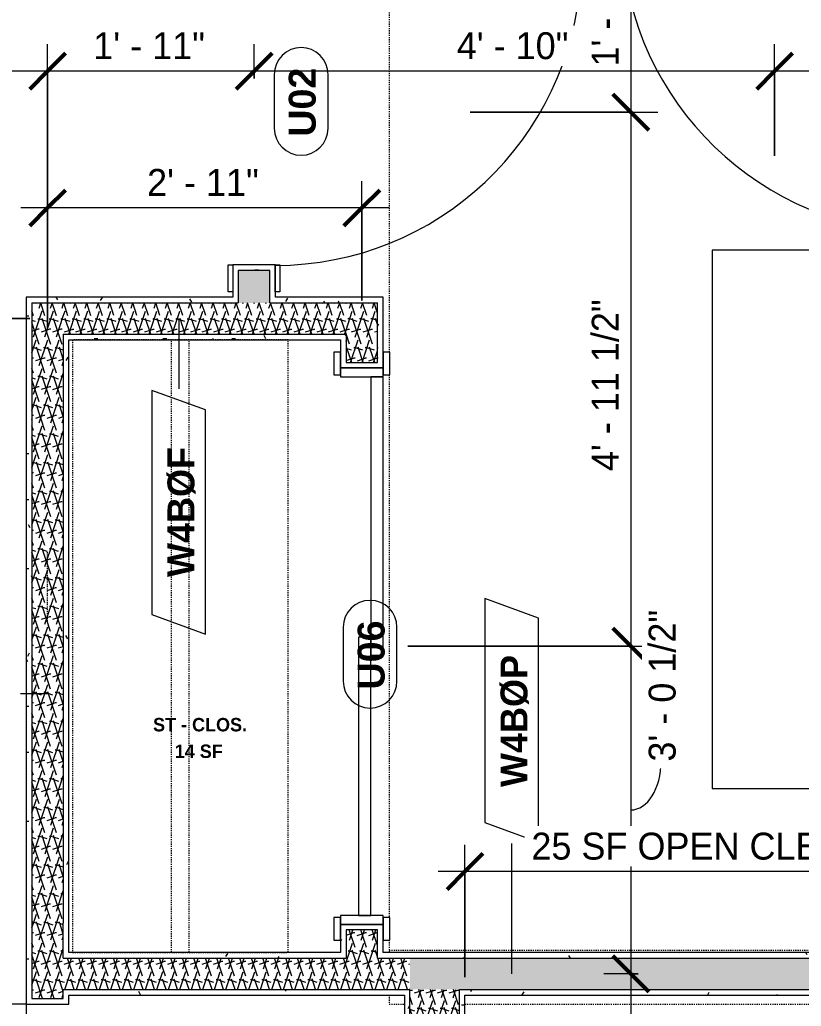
# Model space of a CAD drawing. Header units: inches. Extents: x -4058 to -1781, y 9814 to 12289.
# Drawn here: x -3095.6 to -3008.6, y 10178.4 to 10288.3 of the extents above; entities that cross this region are included whole.
import ezdxf

# ---------------------------------------------------------------- set-up
doc = ezdxf.new("R2010")
doc.units = ezdxf.units.IN
doc.header["$MEASUREMENT"] = 0
doc.linetypes.add('Dash', pattern=[0.25, 0.125, -0.125])
doc.linetypes.add('Dash 3_32_', pattern=[0.1875, 0.09375, -0.09375])
for name, color, linetype, lineweight in [('A-ANNO-DIMS', 211, 'Continuous', 9), ('A-ANNO-DIMS-32', 211, 'Continuous', 9), ('A-AREA-IDEN', 2, 'Continuous', 9), ('A-DETL-1', 90, 'Dash 3_32_', 9), ('A-DOOR-2', 31, 'Continuous', 9), ('A-DOOR-FRAM', 31, 'Continuous', 9), ('A-DOOR-IDEN', 31, 'Continuous', 9), ('A-WALL-2', 113, 'Continuous', 9), ('A-WALL-IDEN', 211, 'Continuous', 9), ('A-WALL-PATT-1', 9, 'Continuous', 9), ('I-FURN', 30, 'Continuous', 9), ('I-FURN-HDLN', 30, 'Dash', 9), ('Q-CASE', 31, 'Continuous', 9), ('Q-CASE-HDLN', 31, 'Dash', 9)]:
    doc.layers.add(name, color=color, linetype=linetype, lineweight=lineweight)
doc.styles.add('Arial_B', font='arialbd.ttf', dxfattribs={"height": 3})
doc.styles.add('Century Gothic', font='ufonts.com_century-gothic.ttf', dxfattribs={"height": 3})
doc.styles.add('Century Gothic_B', font='GOTHICB.TTF', dxfattribs={"height": 3})
doc.styles.add('Century Gothic_B_1', font='GOTHICB.TTF', dxfattribs={"height": 1.5})
doc.dimstyles.new('THE_DIMENSION_STRING', dxfattribs={"dimscale": 12, "dimtxt": 3.132505, "dimasz": 0.333333, "dimexe": 0.25, "dimexo": 0.166667, "dimgap": 0.041667, "dimtad": 1, "dimdec": 4, "dimrnd": 0.0625, "dimzin": 3, "dimdsep": 46, "dimlunit": 4, "dimtxsty": 'Century Gothic', "dimblk1": 'OBLIQUE', "dimblk2": 'OBLIQUE', "dimsah": 1, "dimcen": 0.09, "dimdle": 0.25, "dimazin": 0, "dimtfac": 1, "dimtdec": 4, "dimtix": 1, "dimtmove": 0, "dimatfit": 3, "dimfxl": 1, "dimtvp": 1, "dimtfill": 1, "dimfrac": 2, "dimtolj": 1, "dimtzin": 0, "dimarcsym": 2})
doc.dimstyles.new('THE_DIMENSION_STRING_1', dxfattribs={"dimscale": 12, "dimtxt": 3.132505, "dimasz": 0.333333, "dimexe": 0.25, "dimexo": 0.166667, "dimgap": 0.041667, "dimtad": 1, "dimdec": 4, "dimrnd": 0.0625, "dimzin": 3, "dimdsep": 46, "dimlunit": 4, "dimtxsty": 'Century Gothic', "dimblk1": 'OBLIQUE', "dimblk2": 'OBLIQUE', "dimsah": 1, "dimcen": 0.09, "dimdle": 0.25, "dimazin": 0, "dimtfac": 1, "dimtdec": 4, "dimtix": 1, "dimtmove": 1, "dimatfit": 3, "dimfxl": 1, "dimtvp": 1, "dimtfill": 1, "dimfrac": 2, "dimtolj": 1, "dimtzin": 0, "dimarcsym": 2})
doc.dimstyles.new('THE_DIMENSION_STRING_2', dxfattribs={"dimscale": 12, "dimtxt": 3.132505, "dimasz": 0.333333, "dimexe": 0.25, "dimexo": 0.166667, "dimgap": 0.041667, "dimtad": 1, "dimdec": 4, "dimrnd": 0.0625, "dimzin": 3, "dimdsep": 46, "dimlunit": 4, "dimtxsty": 'Century Gothic', "dimblk1": 'OBLIQUE', "dimblk2": 'OBLIQUE', "dimsah": 1, "dimcen": 0.09, "dimdle": 0.25, "dimazin": 0, "dimtfac": 1, "dimtdec": 4, "dimtix": 1, "dimtmove": 0, "dimatfit": 3, "dimfxl": 1, "dimtvp": 1, "dimtfill": 1, "dimfrac": 2, "dimtolj": 1, "dimtzin": 0, "dimarcsym": 2})
doc.dimstyles.new('THE_DIMENSION_STRING_3', dxfattribs={"dimscale": 12, "dimtxt": 3.132505, "dimasz": 0.333333, "dimexe": 0.25, "dimexo": 0.166667, "dimgap": 0.041667, "dimtad": 1, "dimdec": 4, "dimrnd": 0.0625, "dimzin": 3, "dimdsep": 46, "dimlunit": 4, "dimtxsty": 'Century Gothic', "dimblk1": 'OBLIQUE', "dimblk2": 'OBLIQUE', "dimsah": 1, "dimcen": 0.09, "dimdle": 0.25, "dimazin": 0, "dimtfac": 1, "dimtdec": 4, "dimtix": 1, "dimtmove": 0, "dimatfit": 3, "dimfxl": 1, "dimtvp": 1, "dimtfill": 1, "dimfrac": 2, "dimtolj": 1, "dimtzin": 0, "dimarcsym": 2})
doc.dimstyles.new('THE_DIMENSION_STRING_5', dxfattribs={"dimscale": 12, "dimtxt": 3.132505, "dimasz": 0.333333, "dimexe": 0.25, "dimexo": 0.166667, "dimgap": 0.041667, "dimtad": 1, "dimdec": 4, "dimrnd": 0.0625, "dimzin": 3, "dimdsep": 46, "dimlunit": 4, "dimtxsty": 'Century Gothic', "dimblk1": 'OBLIQUE', "dimblk2": 'OBLIQUE', "dimsah": 1, "dimcen": 0.09, "dimdle": 0.25, "dimazin": 0, "dimtfac": 1, "dimtdec": 4, "dimtix": 1, "dimtmove": 0, "dimatfit": 3, "dimfxl": 1, "dimtvp": 1, "dimtfill": 1, "dimfrac": 2, "dimtolj": 1, "dimtzin": 0, "dimarcsym": 2})
pattern_1 = [(0, (0, 0), (10.24, 2.56), [0.422, -7.258, 0.422, -7.258, -40.96]), (0, (0, 0), (10.24, 2.56), [-15.36, 0.422, -14.938, 0.422, -7.258, -17.92]), (0, (0, 0), (10.24, 2.56), [-38.4, 0.422, -4.698, 0.422, -12.378]), (120, (3.84, 1.28), (-7.33702503, 7.58810013), [0.422, -7.258, 0.422, -7.258, -40.96]), (120, (3.84, 1.28), (-7.33702503, 7.58810013), [-15.36, 0.422, -14.938, 0.422, -7.258, -17.92]), (120, (3.84, 1.28), (-7.33702503, 7.58810013), [-38.4, 0.422, -4.698, 0.422, -12.378]), (240, (5.12, 6.4), (-2.90297497, -10.14810013), [0.422, -7.258, 0.422, -7.258, -40.96]), (240, (5.12, 6.4), (-2.90297497, -10.14810013), [-15.36, 0.422, -14.938, 0.422, -7.258, -17.92]), (240, (5.12, 6.4), (-2.90297497, -10.14810013), [-38.4, 0.422, -4.698, 0.422, -12.378])]
pattern_2 = [(161.57, (0.16, 0.16), (-1.279773737, -0.000426766), [0, -9.107, 1.011, 0]), (18.43, (-0.16, 0.16), (-1.279773737, 0.000426766), [0, -9.107, 1.011, 0]), (108.43, (0.16, 0.16), (0.639452382, -3.199964008), [3.035, -7.083]), (71.57, (-0.16, 0.16), (0.639452382, 3.199964008), [3.035, -7.083])]

# ---------------------------------------------------------------- blocks, each defined once
blk = doc.blocks.new('SLIDING - FLUSH - SLIDING - FLUSH - 5-0 x 6-8-3934327-UNITS PLANS - 3RD FLOOR')
at = {"layer": 'A-DOOR-2'}
for p, q in [((-30.25, 3), (-32.75, 3)), ((-32.75, 3), (-32.75, 2.25)), ((-32.75, 2.25), (-30.25, 2.25)), ((-30.25, 2.25), (-30.25, 3)), ((1, 2.25), (-30, 2.25)), ((-30, 2.25), (-30, 0.88)), ((1, 0.88), (1, 2.25)), ((30.25, 3), (30.25, 2.25)), ((32.75, 3), (30.25, 3)), ((30.25, 2.25), (32.75, 2.25)), ((32.75, 2.25), (32.75, 3)), ((-30, 0.88), (1, 0.88)), ((30, 0.88), (-1, 0.88)), ((-1, 0.88), (-1, -0.5)), ((30, -0.5), (30, 0.88)), ((-1, -0.5), (30, -0.5)), ((-30.25, -2.5), (-32.75, -2.5)), ((-32.75, -2.5), (-32.75, -3.25)), ((-32.75, -3.25), (-30.25, -3.25)), ((-30.25, -3.25), (-30.25, -2.5)), ((32.75, -2.5), (30.25, -2.5)), ((30.25, -2.5), (30.25, -3.25)), ((30.25, -3.25), (32.75, -3.25)), ((32.75, -3.25), (32.75, -2.5))]:
    blk.add_line(p, q, dxfattribs=at)
at = {"layer": 'A-DOOR-FRAM'}
for p, q in [((-30, 2.25), (-31, 2.25)), ((-31, 2.25), (-31, -2.5)), ((-30, -2.5), (-30, 2.25)), ((31, 2.25), (30, 2.25)), ((30, 2.25), (30, -2.5)), ((31, -2.5), (31, 2.25)), ((-31, -2.5), (-30, -2.5)), ((30, -2.5), (31, -2.5))]:
    blk.add_line(p, q, dxfattribs=at)
blk = doc.blocks.new('SWING - SINGLE - FLUSH - SWING - FLUSH - 2-10 x 6-8 - PRIVACY-3983845-UNITS PLANS - 3RD FLOOR')
at = {"layer": 'A-DOOR-2'}
for p, q in [((15, -2.37), (15, -36.38)), ((17, -2.37), (15, -2.37)), ((17, -2.37), (17, -36.38)), ((17, -36.38), (15, -36.38))]:
    blk.add_line(p, q, dxfattribs=at)
blk.add_arc((17, -2.37), 34.07, 180, 266.6343, dxfattribs=at)
at = {"layer": 'A-DOOR-FRAM'}
for p, q in [((-20, 2.38), (-20, 2.88)), ((-20, 2.88), (-17, 2.88)), ((-17, 2.38), (-20, 2.38)), ((-17, 2.88), (-17, 2.38)), ((17, 2.38), (17, 2.88)), ((17, 2.88), (20, 2.88)), ((20, 2.38), (17, 2.38)), ((20, 2.88), (20, 2.38)), ((-20, -2.37), (-17, -2.37)), ((-20, -2.87), (-20, -2.37)), ((-17, -2.87), (-20, -2.87)), ((-17, -2.37), (-17, -2.87)), ((17, -2.37), (20, -2.37)), ((17, -2.87), (17, -2.37)), ((20, -2.87), (17, -2.87)), ((20, -2.37), (20, -2.87))]:
    blk.add_line(p, q, dxfattribs=at)
blk = doc.blocks.new('OD_CW_Closet - OD_CW_Closet-3786619-UNITS PLANS - 3RD FLOOR')
at = {"layer": 'Q-CASE-HDLN'}
for p, q in [((68.99, 24), (0.74, 24)), ((0.74, 24), (0.74, 0)), ((68.99, 0), (68.99, 24)), ((0.74, 13), (68.99, 13)), ((0.74, 11), (68.99, 11)), ((0.74, 0), (68.99, 0))]:
    blk.add_line(p, q, dxfattribs=at)
blk = doc.blocks.new('SWING - SINGLE - FLUSH - SWING - FLUSH - 2-10 x 6-8 - PRIVACY-3983846-UNITS PLANS - 3RD FLOOR')
at = {"layer": 'A-DOOR-2'}
for p, q in [((15, -2.37), (15, -36.38)), ((17, -2.37), (15, -2.37)), ((17, -2.37), (17, -36.38)), ((17, -36.38), (15, -36.38))]:
    blk.add_line(p, q, dxfattribs=at)
blk.add_arc((17, -2.37), 34.07, 180, 266.6343, dxfattribs=at)
at = {"layer": 'A-DOOR-FRAM'}
for p, q in [((-20, 2.38), (-20, 2.88)), ((-20, 2.88), (-17, 2.88)), ((-17, 2.38), (-20, 2.38)), ((-17, 2.88), (-17, 2.38)), ((17, 2.38), (17, 2.88)), ((17, 2.88), (20, 2.88)), ((20, 2.38), (17, 2.38)), ((20, 2.88), (20, 2.38)), ((-20, -2.37), (-17, -2.37)), ((-20, -2.87), (-20, -2.37)), ((-17, -2.87), (-20, -2.87)), ((-17, -2.37), (-17, -2.87)), ((17, -2.37), (20, -2.37)), ((17, -2.87), (17, -2.37)), ((20, -2.87), (17, -2.87)), ((20, -2.37), (20, -2.87))]:
    blk.add_line(p, q, dxfattribs=at)
blk = doc.blocks.new('SWING - SINGLE - FLUSH - SWING - OFFSET PIVOT - 34_ x 80_ - DRYWALL FRAME-3983855-UNITS PLANS - 3RD FLOOR')
at = {"layer": 'A-DOOR-2'}
for p, q in [((15, 2.37), (15, 36.38)), ((17, 36.38), (15, 36.38)), ((17, 2.37), (17, 36.38)), ((17, 2.37), (15, 2.37))]:
    blk.add_line(p, q, dxfattribs=at)
blk.add_arc((17, 2.37), 34.07, 93.3657, 180, dxfattribs=at)
blk = doc.blocks.new('Bed-Standard - Queen 60_ x 79_-V76-UNITS PLANS - 3RD FLOOR')
at = {"layer": 'I-FURN'}
for p, q in [((-19.31, 37.2), (-19.31, -41.3)), ((40.69, -41.3), (40.69, 37.2)), ((-19.31, -41.3), (40.69, -41.3))]:
    blk.add_line(p, q, dxfattribs=at)
at = {"layer": 'I-FURN-HDLN'}
for p, q in [((58.69, -77.3), (58.69, 37.2)), ((64.69, -68.86), (64.69, 13.39)), ((64.69, -77.3), (64.69, -75.61)), ((-55.31, -77.3), (-7.94, -77.3)), ((-5.44, -77.3), (55.06, -77.3)), ((57.56, -77.3), (58.94, -77.3)), ((63.69, -77.3), (64.69, -77.3))]:
    blk.add_line(p, q, dxfattribs=at)
blk = doc.blocks.new('DIMBLOCK71-UNITS PLANS - 3RD FLOOR')
at = {"layer": 'A-ANNO-DIMS-32', "lineweight": 50}
for p, q in [((-3027.55, 10301.04), (-3029.55, 10303.04)), ((-3027.55, 10301.04), (-3025.55, 10299.04)), ((-3027.55, 10278.04), (-3029.55, 10280.04)), ((-3027.55, 10278.04), (-3025.55, 10276.04))]:
    blk.add_line(p, q, dxfattribs=at)
at = {"layer": 'A-ANNO-DIMS-32'}
for p, q in [((-3026.72, 10301.04), (-3030.55, 10301.04)), ((-3027.55, 10301.04), (-3027.55, 10278.04)), ((-3027.55, 10301.04), (-3026.72, 10301.04)), ((-3045.43, 10278.04), (-3024.55, 10278.04)), ((-3027.55, 10278.04), (-3045.43, 10278.04))]:
    blk.add_line(p, q, dxfattribs=at)
at = {"layer": 'A-ANNO-DIMS-32', "color": 0, "insert": (-3031.89, 10283.13), "char_height": 3, "width": 15.394, "attachment_point": 1, "rotation": 90, "line_spacing_factor": 0.984502, "style": 'Century Gothic', "bg_fill": 3, "box_fill_scale": 1.25, "bg_fill_color": 256, "bg_fill_true_color": 13158600, "bg_fill_transparency": 0}
blk.add_mtext('1\' - 11"', dxfattribs=at)
blk = doc.blocks.new('_Oblique')
at = {"color": 0, "linetype": 'ByBlock', "lineweight": -2}
blk.add_line((-0.5, -0.5), (0.5, 0.5), dxfattribs=at)
blk = doc.blocks.new('DIMBLOCK72-UNITS PLANS - 3RD FLOOR')
at = {"layer": 'A-ANNO-DIMS-32', "lineweight": 50}
for p, q in [((-3027.55, 10278.04), (-3029.55, 10280.04)), ((-3027.55, 10278.04), (-3025.55, 10276.04)), ((-3027.55, 10218.54), (-3029.55, 10220.54)), ((-3027.55, 10218.54), (-3025.55, 10216.54))]:
    blk.add_line(p, q, dxfattribs=at)
at = {"layer": 'A-ANNO-DIMS-32'}
for p, q in [((-3045.43, 10278.04), (-3024.55, 10278.04)), ((-3027.55, 10278.04), (-3045.43, 10278.04)), ((-3027.55, 10278.04), (-3027.55, 10218.54)), ((-3052.4, 10218.54), (-3024.55, 10218.54)), ((-3027.55, 10218.54), (-3052.4, 10218.54))]:
    blk.add_line(p, q, dxfattribs=at)
at = {"layer": 'A-ANNO-DIMS-32', "color": 0, "insert": (-3031.89, 10238.05), "char_height": 3, "width": 24.5827, "attachment_point": 1, "rotation": 90, "line_spacing_factor": 0.984502, "style": 'Century Gothic', "bg_fill": 3, "box_fill_scale": 1.25, "bg_fill_color": 256, "bg_fill_true_color": 13158600, "bg_fill_transparency": 0}
blk.add_mtext('4\' - 11 1/2"', dxfattribs=at)
blk = doc.blocks.new('DIMBLOCK73-UNITS PLANS - 3RD FLOOR')
at = {"layer": 'A-ANNO-DIMS-32', "lineweight": 50}
for p, q in [((-3027.55, 10218.54), (-3029.55, 10220.54)), ((-3027.55, 10218.54), (-3025.55, 10216.54)), ((-3027.55, 10182.04), (-3029.55, 10184.04)), ((-3027.55, 10182.04), (-3025.55, 10180.04))]:
    blk.add_line(p, q, dxfattribs=at)
at = {"layer": 'A-ANNO-DIMS-32'}
for p, q in [((-3052.4, 10218.54), (-3024.55, 10218.54)), ((-3027.55, 10218.54), (-3052.4, 10218.54)), ((-3027.55, 10218.54), (-3027.55, 10182.04)), ((-3026.72, 10182.04), (-3030.55, 10182.04)), ((-3027.55, 10182.04), (-3026.72, 10182.04))]:
    blk.add_line(p, q, dxfattribs=at)
blk.add_ellipse((-3027.55, 10205.68), major_axis=(0, 5.39), ratio=0.627633, start_param=3.141593, end_param=4.712389, dxfattribs=at)
at = {"layer": 'A-ANNO-DIMS-32', "color": 0, "insert": (-3025.55, 10205.68), "char_height": 3, "width": 21.7784, "attachment_point": 1, "rotation": 90, "line_spacing_factor": 0.984502, "style": 'Century Gothic', "bg_fill": 3, "box_fill_scale": 1.25, "bg_fill_color": 256, "bg_fill_true_color": 13158600, "bg_fill_transparency": 0}
blk.add_mtext('3\' - 0 1/2"', dxfattribs=at)
blk = doc.blocks.new('DIMBLOCK74-UNITS PLANS - 3RD FLOOR')
at = {"layer": 'A-ANNO-DIMS-32', "lineweight": 50}
for p, q in [((-3027.55, 10182.04), (-3029.55, 10184.04)), ((-3027.55, 10182.04), (-3025.55, 10180.04)), ((-3027.55, 10147.04), (-3029.55, 10149.04)), ((-3027.55, 10147.04), (-3025.55, 10145.04))]:
    blk.add_line(p, q, dxfattribs=at)
at = {"layer": 'A-ANNO-DIMS-32'}
for p, q in [((-3026.72, 10182.04), (-3030.55, 10182.04)), ((-3027.55, 10182.04), (-3027.55, 10144.04)), ((-3027.55, 10182.04), (-3026.72, 10182.04)), ((-3047.4, 10147.04), (-3024.55, 10147.04)), ((-3027.55, 10147.04), (-3047.4, 10147.04))]:
    blk.add_line(p, q, dxfattribs=at)
at = {"layer": 'A-ANNO-DIMS-32', "color": 0, "insert": (-3031.89, 10158.13), "char_height": 3, "width": 15.394, "attachment_point": 1, "rotation": 90, "line_spacing_factor": 0.984502, "style": 'Century Gothic', "bg_fill": 3, "box_fill_scale": 1.25, "bg_fill_color": 256, "bg_fill_true_color": 13158600, "bg_fill_transparency": 0}
blk.add_mtext('2\' - 11"', dxfattribs=at)
blk = doc.blocks.new('DIMBLOCK75-UNITS PLANS - 3RD FLOOR')
at = {"layer": 'A-ANNO-DIMS-32'}
for p, q in [((-3092.52, 10257.04), (-3092.52, 10270.37)), ((-3057.52, 10257.04), (-3057.52, 10270.37)), ((-3054.52, 10267.37), (-3095.52, 10267.37)), ((-3092.52, 10267.37), (-3092.52, 10257.04)), ((-3057.52, 10267.37), (-3057.52, 10257.04))]:
    blk.add_line(p, q, dxfattribs=at)
at = {"layer": 'A-ANNO-DIMS-32', "lineweight": 50}
for p, q in [((-3092.52, 10267.37), (-3090.52, 10269.37)), ((-3057.52, 10267.37), (-3055.52, 10269.37)), ((-3092.52, 10267.37), (-3094.52, 10265.37)), ((-3057.52, 10267.37), (-3059.52, 10265.37))]:
    blk.add_line(p, q, dxfattribs=at)
at = {"layer": 'A-ANNO-DIMS-32', "color": 0, "insert": (-3081.44, 10271.72), "char_height": 3, "width": 15.394, "attachment_point": 1, "line_spacing_factor": 0.984502, "style": 'Century Gothic', "bg_fill": 3, "box_fill_scale": 1.25, "bg_fill_color": 256, "bg_fill_true_color": 13158600, "bg_fill_transparency": 0}
blk.add_mtext('2\' - 11"', dxfattribs=at)
blk = doc.blocks.new('DIMBLOCK76-UNITS PLANS - 3RD FLOOR')
at = {"layer": 'A-ANNO-DIMS-32'}
for p, q in [((-3011.52, 10273.17), (-3011.52, 10285.61)), ((-2935.52, 10281.78), (-2935.52, 10285.61)), ((-2932.52, 10282.61), (-3011.52, 10282.61)), ((-3011.52, 10282.61), (-3011.52, 10273.17)), ((-2935.52, 10282.61), (-2935.52, 10281.78))]:
    blk.add_line(p, q, dxfattribs=at)
at = {"layer": 'A-ANNO-DIMS-32', "lineweight": 50}
for p, q in [((-3011.52, 10282.61), (-3009.52, 10284.61)), ((-2935.52, 10282.61), (-2933.52, 10284.61)), ((-3011.52, 10282.61), (-3013.52, 10280.61)), ((-2935.52, 10282.61), (-2937.52, 10280.61))]:
    blk.add_line(p, q, dxfattribs=at)
at = {"layer": 'A-ANNO-DIMS-32', "color": 0, "insert": (-2978.77, 10286.95), "char_height": 3, "width": 12.5897, "attachment_point": 1, "line_spacing_factor": 0.984502, "style": 'Century Gothic', "bg_fill": 3, "box_fill_scale": 1.25, "bg_fill_color": 256, "bg_fill_true_color": 13158600, "bg_fill_transparency": 0}
blk.add_mtext('6\' - 4"', dxfattribs=at)
blk = doc.blocks.new('DIMBLOCK77-UNITS PLANS - 3RD FLOOR')
at = {"layer": 'A-ANNO-DIMS-32'}
for p, q in [((-3069.52, 10281.78), (-3069.52, 10285.61)), ((-3011.52, 10273.17), (-3011.52, 10285.61)), ((-3011.52, 10282.61), (-3069.52, 10282.61)), ((-3069.52, 10282.61), (-3069.52, 10281.78)), ((-3011.52, 10282.61), (-3011.52, 10273.17))]:
    blk.add_line(p, q, dxfattribs=at)
at = {"layer": 'A-ANNO-DIMS-32', "lineweight": 50}
for p, q in [((-3069.52, 10282.61), (-3067.52, 10284.61)), ((-3011.52, 10282.61), (-3009.52, 10284.61)), ((-3069.52, 10282.61), (-3071.52, 10280.61)), ((-3011.52, 10282.61), (-3013.52, 10280.61))]:
    blk.add_line(p, q, dxfattribs=at)
at = {"layer": 'A-ANNO-DIMS-32', "color": 0, "insert": (-3046.94, 10286.95), "char_height": 3, "width": 15.394, "attachment_point": 1, "line_spacing_factor": 0.984502, "style": 'Century Gothic', "bg_fill": 3, "box_fill_scale": 1.25, "bg_fill_color": 256, "bg_fill_true_color": 13158600, "bg_fill_transparency": 0}
blk.add_mtext('4\' - 10"', dxfattribs=at)
blk = doc.blocks.new('DIMBLOCK78-UNITS PLANS - 3RD FLOOR')
at = {"layer": 'A-ANNO-DIMS-32'}
for p, q in [((-3092.52, 10257.04), (-3092.52, 10285.61)), ((-3069.52, 10281.78), (-3069.52, 10285.61)), ((-3069.52, 10282.61), (-3095.52, 10282.61)), ((-3092.52, 10282.61), (-3092.52, 10257.04)), ((-3069.52, 10282.61), (-3069.52, 10281.78))]:
    blk.add_line(p, q, dxfattribs=at)
at = {"layer": 'A-ANNO-DIMS-32', "lineweight": 50}
for p, q in [((-3092.52, 10282.61), (-3090.52, 10284.61)), ((-3069.52, 10282.61), (-3067.52, 10284.61)), ((-3092.52, 10282.61), (-3094.52, 10280.61)), ((-3069.52, 10282.61), (-3071.52, 10280.61))]:
    blk.add_line(p, q, dxfattribs=at)
at = {"layer": 'A-ANNO-DIMS-32', "color": 0, "insert": (-3087.44, 10286.95), "char_height": 3, "width": 15.394, "attachment_point": 1, "line_spacing_factor": 0.984502, "style": 'Century Gothic', "bg_fill": 3, "box_fill_scale": 1.25, "bg_fill_color": 256, "bg_fill_true_color": 13158600, "bg_fill_transparency": 0}
blk.add_mtext('1\' - 11"', dxfattribs=at)
blk = doc.blocks.new('Wall Tag - Arch Wall-3956453-UNITS PLANS - 3RD FLOOR')
at = {"layer": 'A-WALL-IDEN'}
for p, q in [((-0.3561, 0.0937), (-0.4244, -0.0937)), ((0.4244, 0.0937), (-0.3561, 0.0937)), ((0.3561, -0.0937), (0.4244, 0.0937)), ((-0.4244, -0.0937), (0.3561, -0.0937))]:
    blk.add_line(p, q, dxfattribs=at)
blk = doc.blocks.new('Door Tag - Type Mark-2601225-UNITS PLANS - 3RD FLOOR')
at = {"layer": 'A-DOOR-IDEN'}
for p, q in [((0.09375, 0.09375), (-0.09375, 0.09375)), ((-0.09375, -0.09375), (0.09375, -0.09375))]:
    blk.add_line(p, q, dxfattribs=at)
for centre, start, end in [((-0.09375, 0), 90, 270), ((0.09375, 0), 270, 90)]:
    blk.add_arc(centre, 0.09375, start, end, dxfattribs=at)
blk = doc.blocks.new('DIMBLOCK434-UNITS PLANS - 3RD FLOOR')
at = {"layer": 'A-ANNO-DIMS-32'}
for p, q in [((-3098.95, 10359.04), (-3098.95, 10252.04)), ((-3083.52, 10356.04), (-3101.95, 10356.04)), ((-3098.95, 10356.04), (-3083.52, 10356.04)), ((-3094.52, 10255.04), (-3101.95, 10255.04)), ((-3098.95, 10255.04), (-3094.52, 10255.04))]:
    blk.add_line(p, q, dxfattribs=at)
at = {"layer": 'A-ANNO-DIMS-32', "lineweight": 50}
for p, q in [((-3098.95, 10356.04), (-3100.95, 10358.04)), ((-3098.95, 10356.04), (-3096.95, 10354.04)), ((-3098.95, 10255.04), (-3100.95, 10257.04)), ((-3098.95, 10255.04), (-3096.95, 10253.04))]:
    blk.add_line(p, q, dxfattribs=at)
at = {"layer": 'A-ANNO-DIMS-32', "color": 0, "insert": (-3103.29, 10300.29), "char_height": 3, "width": 12.5897, "attachment_point": 1, "rotation": 90, "line_spacing_factor": 0.984502, "style": 'Century Gothic', "bg_fill": 3, "box_fill_scale": 1.25, "bg_fill_color": 256, "bg_fill_true_color": 13158600, "bg_fill_transparency": 0}
blk.add_mtext('8\' - 5"', dxfattribs=at)
blk = doc.blocks.new('DIMBLOCK788-UNITS PLANS - 3RD FLOOR')
at = {"layer": 'A-ANNO-DIMS-32'}
for p, q in [((-3137.12, 10276.81), (-3137.12, 10285.61)), ((-3092.52, 10253.99), (-3092.52, 10285.61)), ((-3089.52, 10282.61), (-3140.12, 10282.61)), ((-3137.12, 10282.61), (-3137.12, 10276.81)), ((-3092.52, 10282.61), (-3092.52, 10253.99))]:
    blk.add_line(p, q, dxfattribs=at)
at = {"layer": 'A-ANNO-DIMS-32', "lineweight": 50}
for p, q in [((-3137.12, 10282.61), (-3135.12, 10284.61)), ((-3092.52, 10282.61), (-3090.52, 10284.61)), ((-3137.12, 10282.61), (-3139.12, 10280.61)), ((-3092.52, 10282.61), (-3094.52, 10280.61))]:
    blk.add_line(p, q, dxfattribs=at)
at = {"layer": 'A-ANNO-DIMS-32', "color": 0, "insert": (-3123.9, 10286.95), "char_height": 3, "width": 21.7784, "attachment_point": 1, "line_spacing_factor": 0.984502, "style": 'Century Gothic', "bg_fill": 3, "box_fill_scale": 1.25, "bg_fill_color": 256, "bg_fill_true_color": 13158600, "bg_fill_transparency": 0}
blk.add_mtext('3\' - 8 5/8"', dxfattribs=at)
blk = doc.blocks.new('DIMBLOCK1307-UNITS PLANS - 3RD FLOOR')
at = {"layer": 'A-ANNO-DIMS-32'}
for p, q in [((-3046.02, 10181.66), (-3046.02, 10196.42)), ((-2951.96, 10181.66), (-2951.96, 10196.42)), ((-2948.96, 10193.42), (-3049.02, 10193.42)), ((-3046.02, 10193.42), (-3046.02, 10181.66)), ((-2951.96, 10193.42), (-2951.96, 10181.66))]:
    blk.add_line(p, q, dxfattribs=at)
at = {"layer": 'A-ANNO-DIMS-32', "lineweight": 50}
for p, q in [((-3046.02, 10193.42), (-3044.02, 10195.42)), ((-2951.96, 10193.42), (-2949.96, 10195.42)), ((-3046.02, 10193.42), (-3048.02, 10191.42)), ((-2951.96, 10193.42), (-2953.96, 10191.42))]:
    blk.add_line(p, q, dxfattribs=at)
at = {"layer": 'A-ANNO-DIMS-32', "color": 0, "insert": (-3038.62, 10197.76), "char_height": 3, "width": 95.1088, "attachment_point": 1, "line_spacing_factor": 0.984502, "style": 'Century Gothic', "bg_fill": 3, "box_fill_scale": 1.25, "bg_fill_color": 256, "bg_fill_true_color": 13158600, "bg_fill_transparency": 0}
blk.add_mtext('25 SF OPEN CLERESTORY AT ALL FLOORS', dxfattribs=at)

msp = doc.modelspace()

# ---------------------------------------------------------------- hatches: boundary and pattern name
at = {"layer": 'A-WALL-PATT-1'}
h = msp.add_hatch(dxfattribs=at)
h.set_pattern_fill('FP_1', color=256, style=0, pattern_type=2)
h.set_pattern_definition(pattern_1)
h.paths.add_polyline_path([(-3071.27374, 10257.4144), (-3071.27374, 10260.4144), (-3069.52374, 10260.4144), (-3069.52374, 10261.0394), (-3071.89874, 10261.0394), (-3071.89874, 10257.4144)], flags=0)
h.paths.add_polyline_path([(-3071.89874, 10295.0394), (-3069.52374, 10295.0394), (-3069.52374, 10295.6644), (-3071.27374, 10295.6644), (-3071.27374, 10306.4144), (-3069.52374, 10306.4144), (-3069.52374, 10307.0394), (-3071.89874, 10307.0394), (-3071.89874, 10295.22333)], flags=0)
h.paths.add_polyline_path([(-3069.52374, 10341.0394), (-3069.52374, 10341.6644), (-3071.27374, 10341.6644), (-3071.27374, 10356.03481), (-3071.89874, 10356.03481), (-3071.89874, 10341.0394)], flags=0)
h = msp.add_hatch(dxfattribs=at)
h.set_pattern_fill('FP_5', color=256, style=0, pattern_type=2)
h.set_pattern_definition(pattern_2)
h.paths.add_polyline_path([(-3071.27374, 10256.7894), (-3067.77374, 10256.7894), (-3067.77374, 10260.4144), (-3071.27374, 10260.4144), (-3071.27374, 10257.4144)], flags=0)
h.paths.add_polyline_path([(-3071.27374, 10295.6644), (-3067.77374, 10295.6644), (-3067.77374, 10306.4144), (-3071.27374, 10306.4144)], flags=0)
h.paths.add_polyline_path([(-3071.27374, 10341.6644), (-3067.77374, 10341.6644), (-3067.77374, 10356.03481), (-3071.27374, 10356.03481), (-3071.27374, 10351.34433)], flags=0)
h = msp.add_hatch(dxfattribs=at)
h.set_pattern_fill('FP_1', color=256, style=0, pattern_type=2)
h.set_pattern_definition(pattern_1)
h.paths.add_polyline_path([(-3067.77374, 10257.4144), (-3067.14874, 10257.4144), (-3067.14874, 10261.0394), (-3069.52374, 10261.0394), (-3069.52374, 10260.4144), (-3067.77374, 10260.4144), (-3067.77374, 10257.80934)], flags=0)
h.paths.add_polyline_path([(-3069.52374, 10295.0394), (-3067.14874, 10295.0394), (-3067.14874, 10299.2894), (-3067.77374, 10299.2894), (-3067.77374, 10295.6644), (-3069.52374, 10295.6644), (-3069.52374, 10295.22333)], flags=0)
h.paths.add_polyline_path([(-3067.14874, 10302.7894), (-3067.14874, 10307.0394), (-3069.52374, 10307.0394), (-3069.52374, 10306.4144), (-3067.77374, 10306.4144), (-3067.77374, 10302.7894)], flags=0)
h.paths.add_polyline_path([(-3069.52374, 10341.0394), (-3067.14874, 10341.0394), (-3067.14874, 10356.03481), (-3067.77374, 10356.03481), (-3067.77374, 10341.6644), (-3069.52374, 10341.6644)], flags=0)
h = msp.add_hatch(dxfattribs=at)
h.set_pattern_fill('FP_1', color=256, style=0, pattern_type=2)
h.set_pattern_definition(pattern_1)
h.paths.add_polyline_path([(-3094.89874, 10187.65981), (-3094.27374, 10187.65981), (-3094.27374, 10257.4144), (-3094.89874, 10257.4144), (-3094.89874, 10220.39534)], flags=0)
h = msp.add_hatch(dxfattribs=at)
h.set_pattern_fill('FP_1', color=256, style=0, pattern_type=2)
h.set_pattern_definition(pattern_1)
h.paths.add_polyline_path([(-3094.27374, 10256.7894), (-3071.27374, 10256.7894), (-3071.27374, 10257.4144), (-3094.27374, 10257.4144)], flags=0)
h.paths.add_polyline_path([(-3067.77374, 10256.7894), (-3055.77374, 10256.7894), (-3055.77374, 10257.4144), (-3067.77374, 10257.4144)], flags=0)
h = msp.add_hatch(dxfattribs=at)
h.set_pattern_fill('FP_5', color=256, style=0, pattern_type=2)
h.set_pattern_definition(pattern_2)
h.paths.add_polyline_path([(-3092.52374, 10187.65981), (-3090.77374, 10187.65981), (-3090.77374, 10256.7894), (-3094.27374, 10256.7894), (-3094.27374, 10187.65981)], flags=0)
h = msp.add_hatch(dxfattribs=at)
h.set_pattern_fill('FP_5', color=256, style=0, pattern_type=2)
h.set_pattern_definition(pattern_2)
h.paths.add_polyline_path([(-3090.77374, 10253.2894), (-3059.27374, 10253.2894), (-3059.27374, 10256.7894), (-3090.77374, 10256.7894)], flags=0)
h = msp.add_hatch(dxfattribs=at)
h.set_pattern_fill('FP_5', color=256, style=0, pattern_type=2)
h.set_pattern_definition(pattern_2)
h.paths.add_polyline_path([(-3059.27374, 10183.7894), (-3055.77374, 10183.7894), (-3055.77374, 10186.9144), (-3059.27374, 10186.9144), (-3059.27374, 10184.4144)], flags=0)
h.paths.add_polyline_path([(-3059.27374, 10250.1644), (-3055.77374, 10250.1644), (-3055.77374, 10256.7894), (-3059.27374, 10256.7894), (-3059.27374, 10253.2894)], flags=0)
h = msp.add_hatch(dxfattribs=at)
h.set_pattern_fill('FP_1', color=256, style=0, pattern_type=2)
h.set_pattern_definition(pattern_1)
h.paths.add_polyline_path([(-3055.14874, 10184.4144), (-3055.14874, 10187.5394), (-3057.52374, 10187.5394), (-3057.52374, 10186.9144), (-3055.77374, 10186.9144), (-3055.77374, 10184.4144)], flags=0)
h.paths.add_polyline_path([(-3057.52374, 10249.5394), (-3055.14874, 10249.5394), (-3055.14874, 10257.4144), (-3055.77374, 10257.4144), (-3055.77374, 10250.1644), (-3057.52374, 10250.1644)], flags=0)
h = msp.add_hatch(dxfattribs=at)
h.set_pattern_fill('FP_1', color=256, style=0, pattern_type=2)
h.set_pattern_definition(pattern_1)
h.paths.add_polyline_path([(-3090.77374, 10187.65981), (-3090.14874, 10187.65981), (-3090.14874, 10253.2894), (-3090.77374, 10253.2894), (-3090.77374, 10220.39534)], flags=0)
h = msp.add_hatch(dxfattribs=at)
h.set_pattern_fill('FP_1', color=256, style=0, pattern_type=2)
h.set_pattern_definition(pattern_1)
h.paths.add_polyline_path([(-3090.14874, 10252.6644), (-3059.89874, 10252.6644), (-3059.89874, 10253.2894), (-3090.14874, 10253.2894)], flags=0)
h = msp.add_hatch(dxfattribs=at)
h.set_pattern_fill('FP_1', color=256, style=0, pattern_type=2)
h.set_pattern_definition(pattern_1)
h.paths.add_polyline_path([(-3059.89874, 10184.4144), (-3059.27374, 10184.4144), (-3059.27374, 10186.9144), (-3057.52374, 10186.9144), (-3057.52374, 10187.5394), (-3059.89874, 10187.5394)], flags=0)
h.paths.add_polyline_path([(-3059.89874, 10249.5394), (-3057.52374, 10249.5394), (-3057.52374, 10250.1644), (-3059.27374, 10250.1644), (-3059.27374, 10253.2894), (-3059.89874, 10253.2894), (-3059.89874, 10252.6644)], flags=0)
h = msp.add_hatch(dxfattribs=at)
h.set_pattern_fill('FP_1', color=256, style=0, pattern_type=2)
h.set_pattern_definition(pattern_1)
h.paths.add_polyline_path([(-3092.52374, 10178.6644), (-3092.52374, 10179.2894), (-3094.27374, 10179.2894), (-3094.27374, 10187.65981), (-3094.89874, 10187.65981), (-3094.89874, 10178.6644)], flags=0)
h = msp.add_hatch(dxfattribs=at)
h.set_pattern_fill('FP_5', color=256, style=0, pattern_type=2)
h.set_pattern_definition(pattern_2)
h.paths.add_polyline_path([(-3090.77374, 10179.2894), (-3090.77374, 10187.65981), (-3094.27374, 10187.65981), (-3094.27374, 10179.2894), (-3092.52374, 10179.2894)], flags=0)
h = msp.add_hatch(dxfattribs=at)
h.set_pattern_fill('FP_1', color=256, style=0, pattern_type=2)
h.set_pattern_definition(pattern_1)
h.paths.add_polyline_path([(-3090.14874, 10178.6644), (-3090.14874, 10180.2894), (-3090.77374, 10180.2894), (-3090.77374, 10179.2894), (-3092.52374, 10179.2894), (-3092.52374, 10178.6644)], flags=0)
h.paths.add_polyline_path([(-3090.14874, 10183.7894), (-3090.14874, 10187.65981), (-3090.77374, 10187.65981), (-3090.77374, 10183.7894)], flags=0)
h = msp.add_hatch(dxfattribs=at)
h.set_pattern_fill('FP_1', color=256, style=0, pattern_type=2)
h.set_pattern_definition(pattern_1)
h.paths.add_polyline_path([(-3090.14874, 10183.7894), (-3059.27374, 10183.7894), (-3059.27374, 10184.4144), (-3090.14874, 10184.4144)], flags=0)
h.paths.add_polyline_path([(-3055.77374, 10183.7894), (-3052.77374, 10183.7894), (-3052.77374, 10184.4144), (-3055.77374, 10184.4144)], flags=0)
h = msp.add_hatch(dxfattribs=at)
h.set_pattern_fill('FP_1', color=256, style=0, pattern_type=2)
h.set_pattern_definition(pattern_1)
h.paths.add_polyline_path([(-3052.77374, 10183.7894), (-2939.77374, 10183.7894), (-2939.77374, 10184.4144), (-3052.77374, 10184.4144)], flags=0)
h = msp.add_hatch(dxfattribs=at)
h.set_pattern_fill('FP_5', color=256, style=0, pattern_type=2)
h.set_pattern_definition(pattern_2)
h.paths.add_polyline_path([(-3090.77374, 10180.2894), (-3052.14874, 10180.2894), (-3052.14874, 10183.7894), (-3090.77374, 10183.7894), (-3090.77374, 10182.98134)], flags=0)
h = msp.add_hatch(dxfattribs=at)
h.set_pattern_fill('FP_5', color=256, style=0, pattern_type=2)
h.set_pattern_definition(pattern_2)
h.paths.add_polyline_path([(-3052.14874, 10180.2894), (-2939.77374, 10180.2894), (-2939.77374, 10183.7894), (-3052.14874, 10183.7894), (-3052.14874, 10182.98134)], flags=0)
h = msp.add_hatch(dxfattribs=at)
h.set_pattern_fill('FP_1', color=256, style=0, pattern_type=2)
h.set_pattern_definition(pattern_1)
h.paths.add_polyline_path([(-3090.14874, 10179.6644), (-3052.77374, 10179.6644), (-3052.77374, 10180.2894), (-3090.14874, 10180.2894)], flags=0)
h = msp.add_hatch(dxfattribs=at)
h.set_pattern_fill('FP_1', color=256, style=0, pattern_type=2)
h.set_pattern_definition(pattern_1)
h.paths.add_polyline_path([(-3052.77374, 10149.4144), (-3052.14874, 10149.4144), (-3052.14874, 10180.2894), (-3052.77374, 10180.2894), (-3052.77374, 10179.6644)], flags=0)
h = msp.add_hatch(dxfattribs=at)
h.set_pattern_fill('FP_5', color=256, style=0, pattern_type=2)
h.set_pattern_definition(pattern_2)
h.paths.add_polyline_path([(-3046.64874, 10148.7894), (-3046.64874, 10180.2894), (-3052.14874, 10180.2894), (-3052.14874, 10148.7894), (-3048.7795, 10148.7894)], flags=0)
h = msp.add_hatch(dxfattribs=at)
h.set_pattern_fill('FP_1', color=256, style=0, pattern_type=2)
h.set_pattern_definition(pattern_1)
h.paths.add_polyline_path([(-3046.02374, 10179.6644), (-2951.33624, 10179.6644), (-2951.33624, 10180.2894), (-3046.64874, 10180.2894), (-3046.64874, 10179.6644)], flags=0)
h.paths.add_polyline_path([(-2947.58624, 10179.6644), (-2939.77374, 10179.6644), (-2939.77374, 10180.2894), (-2947.58624, 10180.2894)], flags=0)
h = msp.add_hatch(dxfattribs=at)
h.set_pattern_fill('FP_1', color=256, style=0, pattern_type=2)
h.set_pattern_definition(pattern_1)
h.paths.add_polyline_path([(-3046.02374, 10145.2894), (-3046.02374, 10179.6644), (-3046.64874, 10179.6644), (-3046.64874, 10145.2894)], flags=0)

# ---------------------------------------------------------------- linework, layer by layer
at = {"layer": 'A-DETL-1'}
msp.add_line((-3092.52374, 10221.3496), (-3092.52374, 10229.0394), dxfattribs=at)
at = {"layer": 'A-WALL-2'}
for p, q in [((-3071.89874, 10261.0394), (-3071.89874, 10257.4144)), ((-3067.14874, 10261.0394), (-3071.89874, 10261.0394)), ((-3067.14874, 10257.4144), (-3067.14874, 10261.0394)), ((-3067.77374, 10260.4144), (-3071.27374, 10260.4144)), ((-3071.27374, 10260.4144), (-3071.27374, 10256.7894)), ((-3067.77374, 10256.7894), (-3067.77374, 10260.4144)), ((-3094.89874, 10257.4144), (-3094.89874, 10187.65981)), ((-3071.89874, 10257.4144), (-3094.89874, 10257.4144)), ((-3094.27374, 10256.7894), (-3094.27374, 10187.65981)), ((-3094.27374, 10256.7894), (-3071.27374, 10256.7894)), ((-3067.77374, 10256.7894), (-3055.77374, 10256.7894)), ((-3055.14874, 10257.4144), (-3067.14874, 10257.4144)), ((-3055.77374, 10250.1644), (-3055.77374, 10256.7894)), ((-3055.14874, 10249.5394), (-3055.14874, 10257.4144)), ((-3090.77374, 10253.2894), (-3090.77374, 10187.65981)), ((-3090.77374, 10253.2894), (-3059.27374, 10253.2894)), ((-3059.27374, 10253.2894), (-3059.27374, 10250.1644)), ((-3090.14874, 10187.65981), (-3090.14874, 10252.6644)), ((-3090.14874, 10252.6644), (-3059.89874, 10252.6644)), ((-3059.89874, 10252.6644), (-3059.89874, 10249.5394)), ((-3059.27374, 10250.1644), (-3055.77374, 10250.1644)), ((-3059.89874, 10249.5394), (-3055.14874, 10249.5394)), ((-3094.89874, 10187.65981), (-3094.89874, 10178.6644)), ((-3094.27374, 10187.65981), (-3094.27374, 10179.2894)), ((-3090.77374, 10183.7894), (-3090.77374, 10187.65981)), ((-3090.14874, 10184.4144), (-3090.14874, 10187.65981)), ((-3059.89874, 10187.5394), (-3059.89874, 10184.4144)), ((-3055.14874, 10187.5394), (-3059.89874, 10187.5394)), ((-3055.14874, 10184.4144), (-3055.14874, 10187.5394)), ((-3055.77374, 10186.9144), (-3059.27374, 10186.9144)), ((-3059.27374, 10186.9144), (-3059.27374, 10183.7894)), ((-3055.77374, 10183.7894), (-3055.77374, 10186.9144)), ((-3059.89874, 10184.4144), (-3090.14874, 10184.4144)), ((-2939.77374, 10184.4144), (-3055.14874, 10184.4144)), ((-3090.77374, 10183.7894), (-3059.27374, 10183.7894)), ((-3055.77374, 10183.7894), (-2939.77374, 10183.7894)), ((-3090.77374, 10179.2894), (-3090.77374, 10180.2894)), ((-3090.77374, 10180.2894), (-3052.14874, 10180.2894)), ((-3090.14874, 10178.6644), (-3090.14874, 10179.6644)), ((-3090.14874, 10179.6644), (-3052.77374, 10179.6644)), ((-3052.77374, 10179.6644), (-3052.77374, 10149.4144)), ((-3052.14874, 10148.7894), (-3052.14874, 10180.2894)), ((-3046.64874, 10180.2894), (-2951.33624, 10180.2894)), ((-3046.64874, 10145.2894), (-3046.64874, 10180.2894)), ((-3046.02374, 10179.6644), (-2951.96124, 10179.6644)), ((-3046.02374, 10144.6644), (-3046.02374, 10179.6644)), ((-3094.89874, 10178.6644), (-3090.14874, 10178.6644)), ((-3094.27374, 10179.2894), (-3090.77374, 10179.2894))]:
    msp.add_line(p, q, dxfattribs=at)
at = {"layer": 'A-WALL-IDEN'}
msp.add_line((-3092.52374, 10213.22307), (-3095.55306, 10213.22307), dxfattribs=at)

# ---------------------------------------------------------------- block references
at = {"layer": 'A-DOOR-2'}
msp.add_blockref('SWING - SINGLE - FLUSH - SWING - FLUSH - 2-10 x 6-8 - PRIVACY-3983846-UNITS PLANS - 3RD FLOOR', (-3011.52374, 10301.0394), dxfattribs=at)
for name, p, rotation in [('SWING - SINGLE - FLUSH - SWING - FLUSH - 2-10 x 6-8 - PRIVACY-3983845-UNITS PLANS - 3RD FLOOR', (-3069.52374, 10278.0394), 90.00000000003241), ('SLIDING - FLUSH - SLIDING - FLUSH - 5-0 x 6-8-3934327-UNITS PLANS - 3RD FLOOR', (-3057.39874, 10218.5394), 270.0000000000446), ('SWING - SINGLE - FLUSH - SWING - OFFSET PIVOT - 34_ x 80_ - DRYWALL FRAME-3983855-UNITS PLANS - 3RD FLOOR', (-3092.52374, 10161.6644), 89.99999999997729)]:
    msp.add_blockref(name, p, dxfattribs=dict(at, rotation=rotation))
at = {"layer": 'A-WALL-IDEN', "xscale": 31.99999999999999, "yscale": 31.99999999999999, "zscale": 31.99999999999999, "rotation": 89.99999999999991}
msp.add_blockref('Wall Tag - Arch Wall-3956453-UNITS PLANS - 3RD FLOOR', (-3077.91932, 10233.46454), dxfattribs=at)
at = {"layer": 'I-FURN', "rotation": 270.0000000000279}
msp.add_blockref('Bed-Standard - Queen 60_ x 79_-V76-UNITS PLANS - 3RD FLOOR', (-2977.16474, 10243.35292), dxfattribs=at)
at = {"layer": 'Q-CASE', "rotation": 90.00000000002098}
msp.add_blockref('OD_CW_Closet - OD_CW_Closet-3786619-UNITS PLANS - 3RD FLOOR', (-3065.73506, 10183.67669), dxfattribs=at)

# ---------------------------------------------------------------- texts
at = {"layer": 'A-AREA-IDEN', "char_height": 1.5, "attachment_point": 1, "style": 'Century Gothic_B_1'}
for s, insert, width in [('ST - CLOS.', (-3080.77619, 10210.54226), 11.615), ('14 SF', (-3078.35729, 10207.58056), 5.757)]:
    msp.add_mtext(s, dxfattribs=dict(at, insert=insert, width=width))
at = {"layer": 'A-WALL-IDEN', "insert": (-3079.16686, 10226.24861), "char_height": 3, "width": 17.372, "attachment_point": 1, "rotation": 90, "style": 'Century Gothic_B'}
msp.add_mtext('W4BØF', dxfattribs=at)

# ---------------------------------------------------------------- next in the draw order: dimensions: what is measured, and where the dimension line sits
at = {"layer": 'A-ANNO-DIMS'}
for base, p1, p2, angle, override, picture, middle in [((-3027.54626, 10278.0394), (-3024.71783, 10301.0394), (-3047.43114, 10278.0394), 90, {"dimpost": '<>', "dimfxl": 32.324829}, 'DIMBLOCK71-UNITS PLANS - 3RD FLOOR', (-3029.54626, 10289.5394)), ((-3011.52374, 10282.60963), (-2935.52374, 10279.78121), (-3011.52374, 10271.16603), 0, {"dimpost": '<>', "dimfxl": 76.48674}, 'DIMBLOCK76-UNITS PLANS - 3RD FLOOR', (-2973.52374, 10284.68509))]:
    dim = msp.add_linear_dim(base=base, p1=p1, p2=p2, angle=angle, dimstyle='THE_DIMENSION_STRING', override=override, dxfattribs=at)
    dim.commit()
    dim.dimension.update_dxf_attribs({"geometry": picture, "text_midpoint": middle})

# ---------------------------------------------------------------- next in the draw order: dimensions: what is measured, and where the dimension line sits
dim = msp.add_linear_dim(base=(-3027.54626, 10218.5394), p1=(-3047.43114, 10278.0394), p2=(-3054.39874, 10218.5394), angle=90, dimstyle='THE_DIMENSION_STRING', override={"dimpost": '<>', "dimfxl": 59.906572}, dxfattribs=at)
dim.commit()
dim.dimension.update_dxf_attribs({"geometry": 'DIMBLOCK72-UNITS PLANS - 3RD FLOOR', "text_midpoint": (-3029.78793, 10248.2894)})

# ---------------------------------------------------------------- next in the draw order: dimensions: what is measured, and where the dimension line sits
dim = msp.add_linear_dim(base=(-3092.52374, 10267.37194), p1=(-3057.52374, 10255.0394), p2=(-3092.52374, 10255.0394), angle=0, dimstyle='THE_DIMENSION_STRING', override={"dimpost": '<>', "dimfxl": 35}, dxfattribs=at)
dim.commit()
dim.dimension.update_dxf_attribs({"geometry": 'DIMBLOCK75-UNITS PLANS - 3RD FLOOR', "text_midpoint": (-3075.02374, 10269.40967)})
dim = msp.add_linear_dim(base=(-3027.54626, 10182.0394), p1=(-3054.39874, 10218.5394), p2=(-3024.71783, 10182.0394), angle=90, dimstyle='THE_DIMENSION_STRING_1', override={"dimpost": '<>', "dimfxl": 47.044726}, dxfattribs=at)
dim.commit()
dim.dimension.update_dxf_attribs({"geometry": 'DIMBLOCK73-UNITS PLANS - 3RD FLOOR', "text_midpoint": (-3023.54547, 10216.57157), "dimtype": 160, "text_rotation": 90})

# ---------------------------------------------------------------- next in the draw order: block references
at = {"layer": 'A-DOOR-IDEN', "xscale": 31.99999999999999, "yscale": 31.99999999999999, "zscale": 31.99999999999999, "rotation": 89.99999999999991}
msp.add_blockref('Door Tag - Type Mark-2601225-UNITS PLANS - 3RD FLOOR', (-3056.59465, 10217.64143), dxfattribs=at)
at = {"layer": 'A-WALL-IDEN', "xscale": 31.99999999999999, "yscale": 31.99999999999999, "zscale": 31.99999999999999, "rotation": 89.99999999999991}
msp.add_blockref('Wall Tag - Arch Wall-3956453-UNITS PLANS - 3RD FLOOR', (-3040.81169, 10210.2754), dxfattribs=at)

# ---------------------------------------------------------------- next in the draw order: texts
at = {"layer": 'A-DOOR-IDEN', "insert": (-3057.97451, 10213.70954), "char_height": 3, "width": 9.393, "attachment_point": 1, "rotation": 90, "style": 'Arial_B'}
msp.add_mtext('U06', dxfattribs=at)
at = {"layer": 'A-WALL-IDEN', "insert": (-3042.05922, 10202.8453), "char_height": 3, "width": 17.877, "attachment_point": 1, "rotation": 90, "style": 'Century Gothic_B'}
msp.add_mtext('W4BØP', dxfattribs=at)

# ---------------------------------------------------------------- next in the draw order: dimensions: what is measured, and where the dimension line sits
at = {"layer": 'A-ANNO-DIMS'}
for base, p1, p2, angle, override, picture, middle in [((-3069.52374, 10282.60963), (-3011.52374, 10271.16603), (-3069.52374, 10279.78121), 0, {"dimpost": '<>', "dimfxl": 58.636348}, 'DIMBLOCK77-UNITS PLANS - 3RD FLOOR', (-3040.52374, 10284.68509)), ((-3027.54626, 10147.0394), (-3024.71783, 10182.0394), (-3049.39874, 10147.0394), 90, {"dimpost": '<>', "dimfxl": 42.826944}, 'DIMBLOCK74-UNITS PLANS - 3RD FLOOR', (-3029.58399, 10164.5394))]:
    dim = msp.add_linear_dim(base=base, p1=p1, p2=p2, angle=angle, dimstyle='THE_DIMENSION_STRING', override=override, dxfattribs=at)
    dim.commit()
    dim.dimension.update_dxf_attribs({"geometry": picture, "text_midpoint": middle})

# ---------------------------------------------------------------- next in the draw order: linework, layer by layer
at = {"layer": 'A-WALL-IDEN'}
msp.add_line((-3040.81169, 10182.0394), (-3040.81169, 10196.54369), dxfattribs=at)

# ---------------------------------------------------------------- next in the draw order: texts
at = {"layer": 'A-DOOR-IDEN', "insert": (-3065.65359, 10275.31469), "char_height": 3, "width": 9.393, "attachment_point": 1, "rotation": 90, "style": 'Arial_B'}
msp.add_mtext('U02', dxfattribs=at)

# ---------------------------------------------------------------- next in the draw order: dimensions: what is measured, and where the dimension line sits
at = {"layer": 'A-ANNO-DIMS'}
dim = msp.add_linear_dim(base=(-3092.52374, 10282.60963), p1=(-3069.52374, 10279.78121), p2=(-3092.52374, 10255.0394), angle=0, dimstyle='THE_DIMENSION_STRING', override={"dimpost": '<>', "dimfxl": 33.781018}, dxfattribs=at)
dim.commit()
dim.dimension.update_dxf_attribs({"geometry": 'DIMBLOCK78-UNITS PLANS - 3RD FLOOR', "text_midpoint": (-3081.02374, 10284.60963)})

# ---------------------------------------------------------------- next in the draw order: linework, layer by layer
at = {"layer": 'A-WALL-IDEN'}
msp.add_line((-3077.91932, 10255.0394), (-3077.91932, 10247.19624), dxfattribs=at)

# ---------------------------------------------------------------- next in the draw order: block references
at = {"layer": 'A-DOOR-IDEN', "xscale": 31.99999999999999, "yscale": 31.99999999999999, "zscale": 31.99999999999999, "rotation": 89.99999999999991}
msp.add_blockref('Door Tag - Type Mark-2601225-UNITS PLANS - 3RD FLOOR', (-3064.27374, 10279.24658), dxfattribs=at)

# ---------------------------------------------------------------- next in the draw order: dimensions: what is measured, and where the dimension line sits
at = {"layer": 'A-ANNO-DIMS'}
dim = msp.add_linear_dim(base=(-3098.94923, 10255.0394), p1=(-3081.52374, 10356.0394), p2=(-3092.52374, 10255.0394), angle=90, dimstyle='THE_DIMENSION_STRING_2', override={"dimpost": '<>', "dimfxl": 101.597244}, dxfattribs=at)
dim.commit()
dim.dimension.update_dxf_attribs({"geometry": 'DIMBLOCK434-UNITS PLANS - 3RD FLOOR', "text_midpoint": (-3101.02468, 10305.5394)})
dim = msp.add_linear_dim(base=(-3046.02374, 10193.41829), p1=(-2951.96124, 10179.6644), p2=(-3046.02374, 10179.6644), text='25 SF OPEN CLERESTORY AT ALL FLOORS', dimstyle='THE_DIMENSION_STRING_5', override={"dimpost": '<>', "dimfxl": 94.0625}, dxfattribs=at)
dim.commit()
dim.dimension.update_dxf_attribs({"geometry": 'DIMBLOCK1307-UNITS PLANS - 3RD FLOOR', "text_midpoint": (-2998.99249, 10195.49375)})

# ---------------------------------------------------------------- next in the draw order: dimensions: what is measured, and where the dimension line sits
dim = msp.add_linear_dim(base=(-3137.12374, 10282.60963), p1=(-3092.52374, 10251.98704), p2=(-3137.12374, 10274.81186), dimstyle='THE_DIMENSION_STRING_3', override={"dimpost": '<>', "dimfxl": 50.101224}, dxfattribs=at)
dim.commit()
dim.dimension.update_dxf_attribs({"geometry": 'DIMBLOCK788-UNITS PLANS - 3RD FLOOR', "text_midpoint": (-3114.82374, 10284.85131)})

doc.saveas('drawing.dxf')
